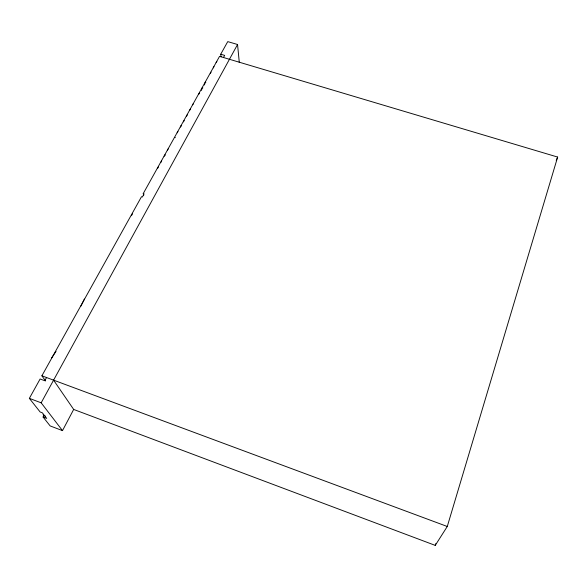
<?xml version="1.0" encoding="UTF-8"?>
<svg xmlns="http://www.w3.org/2000/svg" width="587" height="587" viewBox="0 0 587 587"><rect width="100%" height="100%" fill="white"/><g stroke="black" fill="none" stroke-linecap="round" stroke-linejoin="round"><path stroke-width="0.88" d="M201.451 90.435L202.361 87.522L202.875 87.881M204.415 84.998L205.325 82.092L205.824 82.459M53.586 380.156L73.676 409.44L435.246 545.389L447.272 526.488L557.65 157.067L219.56 56.337L143.228 193.593L143.742 195.346M435.246 545.389L435.774 543.635M556.219 160.434L557.65 157.067M80.911 306.135L84.381 299.069M43.108 414.569L43.878 415.552L43.078 417.019L50.144 425.92L62.493 430.623L73.676 409.44M62.493 430.623L41.163 402.814L237.552 44.502L227.749 41.611L220.734 54.217L221.057 56.851M46.542 377.536L44.773 380.721L40.121 378.989L29.35 398.36L40.121 411.971L42.323 412.808L46.725 418.406L43.078 417.019M223.486 57.511L224.66 55.391L220.734 54.217M45.573 380.992L41.89 375.805L141.489 196.718L142.362 197.005L144.094 193.879L143.228 193.593M164.133 156.281L164.91 154.887L165.519 155.122M167.376 150.338L168.146 148.951M177.179 132.816L177.934 131.466M180.319 127.056L181.067 125.706L181.632 126M189.645 110.4L190.371 109.087M192.697 104.802L193.424 103.495M213.272 67.901L213.962 66.661M216.155 62.611L216.838 61.378M160.867 162.423L161.645 161.014M186.563 116.197L187.297 114.869M198.655 94.441L199.375 93.15M210.359 73.39L211.056 72.135M157.573 168.447L158.365 167.031M183.467 121.876L184.208 120.54M131.444 215.708L132.537 213.741M51.715 357.799L56.036 351.393M41.89 375.805L447.272 526.488M29.35 398.36L41.163 402.814M43.878 415.552L45.331 416.102M174.765 137.417L175.352 137.681M237.552 44.502L239.305 62.53"/></g></svg>
